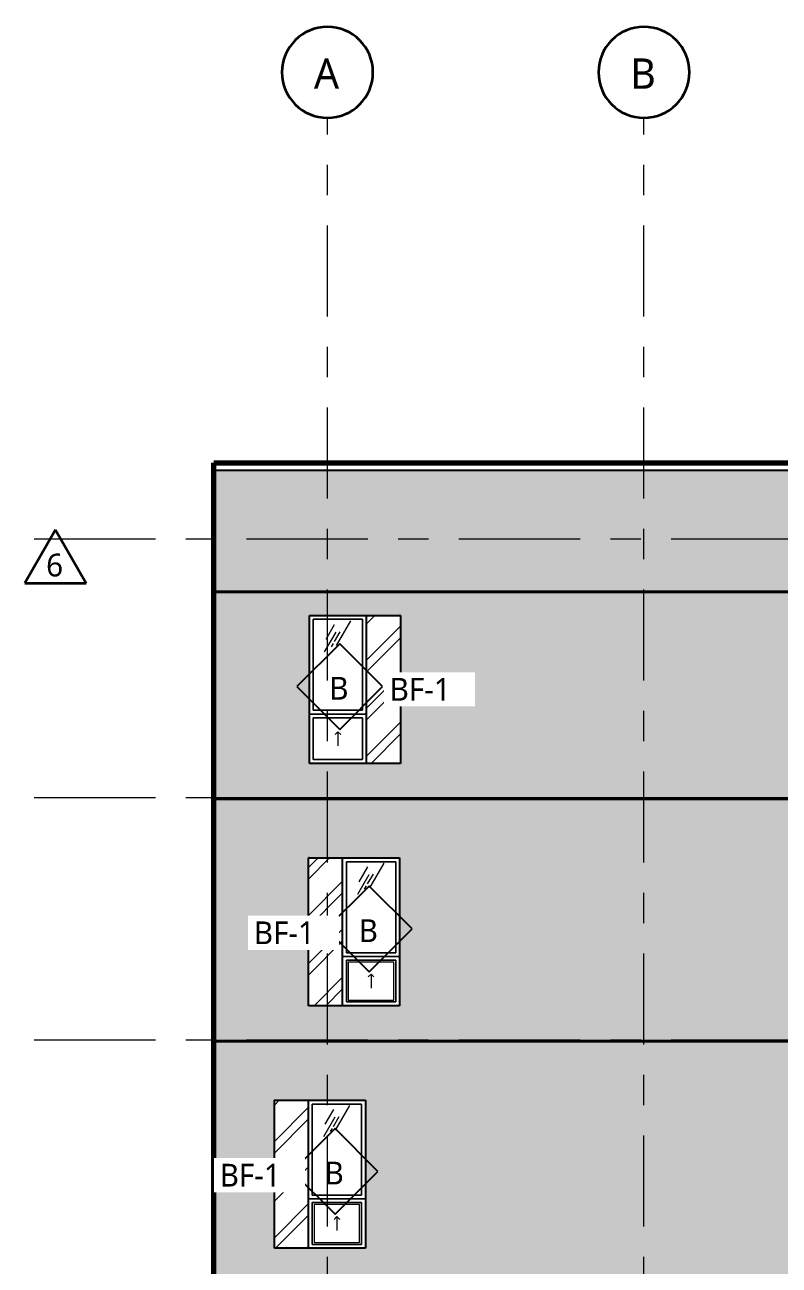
# Model space of a CAD drawing. Header units: inches. Extents: x 6 to 15224, y -733 to 6300.
# Drawn here: x 5783 to 6181, y 5614 to 6268 of the extents above; entities that cross this region are included whole.
import ezdxf

# ---------------------------------------------------------------- set-up
doc = ezdxf.new("R2010")
doc.units = ezdxf.units.IN
doc.header["$MEASUREMENT"] = 0
for name, pattern in [('Center 1_2_', [112, 64, -16, 16, -16]), ('Center 3_8_', [96, 48, -16, 16, -16]), ('Hidden 3_16_', [36, 24, -12])]:
    doc.linetypes.add(name, pattern=pattern)
for name, color, linetype, lineweight in [('A-DETL', 90, 'Continuous', 13), ('A-FLOR-LEVL', 51, 'Continuous', 13), ('A-GLAZ', 151, 'Continuous', 25), ('A-GLAZ-IDEN', 152, 'Continuous', 25), ('A-GLAZ-SILL', 1, 'Continuous', 18), ('A-WALL', 113, 'Continuous', 25), ('A-WALL-PATT', 111, 'Continuous', 25), ('G-ANNO-REVC-IDEN', 71, 'Continuous', 35), ('G-ANNO-TEXT', 231, 'Continuous', 13), ('S-GRID', 1, 'Continuous', 13), ('S-GRID-IDEN', 1, 'Continuous', 35)]:
    doc.layers.add(name, color=color, linetype=linetype, lineweight=lineweight)
doc.styles.add('Open Sans_5', font='OpenSans-Regular.ttf', dxfattribs={"height": 12})
doc.styles.add('Open Sans_6', font='OpenSans-Regular.ttf', dxfattribs={"height": 16})
pattern_1 = [(0, (7465.8091, 0), (5.12, 1.28), [0.16896, -3.671, 0.16896, -3.671, -20.48]), (0, (7465.8091, 0), (5.12, 1.28), [-7.68, 0.16896, -7.511, 0.16896, -3.671, -8.96]), (0, (7465.8091, 0), (5.12, 1.28), [-19.2, 0.16896, -2.391, 0.16896, -6.231]), (120, (7467.7291, 0.64), (-3.66851252, 3.79405007), [0.16896, -3.671, 0.16896, -3.671, -20.48]), (120, (7467.7291, 0.64), (-3.66851252, 3.79405007), [-7.68, 0.16896, -7.511, 0.16896, -3.671, -8.96]), (120, (7467.7291, 0.64), (-3.66851252, 3.79405007), [-19.2, 0.16896, -2.391, 0.16896, -6.231]), (240, (7468.3691, 3.2), (-1.45148748, -5.07405007), [0.16896, -3.671, 0.16896, -3.671, -20.48]), (240, (7468.3691, 3.2), (-1.45148748, -5.07405007), [-7.68, 0.16896, -7.511, 0.16896, -3.671, -8.96]), (240, (7468.3691, 3.2), (-1.45148748, -5.07405007), [-19.2, 0.16896, -2.391, 0.16896, -6.231])]

# ---------------------------------------------------------------- blocks, each defined once
blk = doc.blocks.new('1-2 WD Adaptive-Recess-TS - 2_-6_x6_-6_ - 1_-6_ Recess R-12471054-NORTH ELEVATION')
at = {"layer": 'A-GLAZ', "lineweight": 13}
h = blk.add_hatch(dxfattribs=at)
h.set_pattern_fill('FP_225', color=256, style=0, pattern_type=2)
h.set_pattern_definition([(45.176, (1553.253, 0), (-12.593947, 12.671336), []), (45.176, (1553.253, 19.2), (-12.593947, 12.671336), [])])
h.paths.add_polyline_path([(63.06, 5878.5), (63.56, 5878.5), (63.56, 5956.5), (45.56, 5956.5), (45.56, 5878.5)])
h = blk.add_hatch(dxfattribs=at)
h.set_pattern_fill('FP_227', color=256, style=0, pattern_type=2)
h.set_pattern_definition([(59.808, (38.058, 5944.306), (144.0017, 239.99866), [9, -754.581]), (59.808, (37.324, 5937.693), (144.0017, 239.99866), [12, -751.581]), (59.808, (42.509, 5943.123), (144.0017, 239.99866), [6, -757.581]), (59.808, (40.92, 5940.344), (144.0017, 239.99866), [2, -761.581]), (59.808, (43.615, 5941.098), (144.0017, 239.99866), [15, -748.581]), (59.808, (69.033, 5910.904), (144.0017, 239.99866), [5.063, -758.519]), (59.808, (68.592, 5913.168), (144.0017, 239.99866), [6.75, -756.831]), (59.808, (67.382, 5913.025), (144.0017, 239.99866), [3.375, -760.206]), (59.808, (69.414, 5916.529), (144.0017, 239.99866), [1.125, -762.456]), (59.808, (64.2, 5909.797), (144.0017, 239.99866), [8.437, -755.144])])
h.paths.add_polyline_path([(17.56, 5906.5), (43.56, 5906.5), (43.56, 5954.5), (17.56, 5954.5), (17.56, 5932.5)])
h = blk.add_hatch(dxfattribs=at)
h.set_pattern_fill('FP_226', color=256, style=0, pattern_type=2)
h.set_pattern_definition([(59.808, (38.058, 5918.306), (144.0017, 239.99866), [9, -754.581]), (59.808, (37.324, 5911.693), (144.0017, 239.99866), [12, -751.581]), (59.808, (42.509, 5917.123), (144.0017, 239.99866), [6, -757.581]), (59.808, (40.92, 5914.344), (144.0017, 239.99866), [2, -761.581]), (59.808, (43.615, 5915.098), (144.0017, 239.99866), [15, -748.581]), (59.808, (69.033, 5884.904), (144.0017, 239.99866), [5.062, -758.519]), (59.808, (68.592, 5887.168), (144.0017, 239.99866), [6.75, -756.831]), (59.808, (67.382, 5887.025), (144.0017, 239.99866), [3.375, -760.206]), (59.808, (69.414, 5890.529), (144.0017, 239.99866), [1.125, -762.456]), (59.808, (64.2, 5883.797), (144.0017, 239.99866), [8.438, -755.144])])
h.paths.add_polyline_path([(21.56, 5880.5), (43.56, 5880.5), (43.56, 5902.5), (17.56, 5902.5), (17.56, 5880.5)])
for p, q in [((15.56, 5956.5), (63.28, 5956.5)), ((15.56, 5878.5), (15.56, 5956.5)), ((43.56, 5954.5), (17.56, 5954.5)), ((17.56, 5954.5), (17.56, 5906.5)), ((43.56, 5906.5), (43.56, 5954.5)), ((15.56, 5904.5), (45.56, 5904.5)), ((45.56, 5904.5), (15.56, 5904.5)), ((17.56, 5906.5), (43.56, 5906.5)), ((43.56, 5902.5), (17.56, 5902.5)), ((17.56, 5902.5), (17.56, 5880.5)), ((43.56, 5880.5), (43.56, 5902.5)), ((63.28, 5878.5), (15.56, 5878.5)), ((17.56, 5880.5), (43.56, 5880.5))]:
    blk.add_line(p, q, dxfattribs=at)
at = {"layer": 'A-GLAZ'}
for p, q in [((45.56, 5956.5), (45.56, 5878.5)), ((63.56, 5956.5), (63.28, 5956.5)), ((63.56, 5956.5), (63.56, 5878.5)), ((63.56, 5878.5), (63.28, 5878.5))]:
    blk.add_line(p, q, dxfattribs=at)
at = {"layer": 'A-GLAZ', "linetype": 'Hidden 3_16_', "lineweight": 13}
for q in [(29.06, 5893.67), (32.06, 5893.67), (30.56, 5887.83)]:
    blk.add_line((30.56, 5895.17), q, dxfattribs=at)
at = {"layer": 'A-GLAZ-SILL'}
for p, q in [((17.56, 5954.5), (43.56, 5954.5)), ((17.56, 5906.5), (17.56, 5954.5)), ((43.56, 5954.5), (17.56, 5954.5)), ((17.56, 5954.5), (17.56, 5906.5)), ((43.56, 5954.5), (43.56, 5906.5)), ((43.56, 5906.5), (43.56, 5954.5)), ((43.56, 5906.5), (17.56, 5906.5)), ((17.56, 5906.5), (43.56, 5906.5)), ((17.56, 5902.5), (43.56, 5902.5)), ((17.56, 5880.5), (17.56, 5902.5)), ((43.56, 5902.5), (17.56, 5902.5)), ((17.56, 5902.5), (17.56, 5880.5)), ((43.56, 5902.5), (43.56, 5880.5)), ((43.56, 5880.5), (43.56, 5902.5)), ((43.56, 5880.5), (17.56, 5880.5)), ((17.56, 5880.5), (43.56, 5880.5))]:
    blk.add_line(p, q, dxfattribs=at)
blk = doc.blocks.new('1-2 WD Adaptive-Recess-TS - 2_-6_x6_-6_ - 1_-6_ Recess L-V108-NORTH ELEVATION')
at = {"layer": 'A-GLAZ', "lineweight": 13}
h = blk.add_hatch(dxfattribs=at)
h.set_pattern_fill('FP_228', color=256, style=0, pattern_type=2)
h.set_pattern_definition([(45.176, (1505.399, 0), (-12.74847, 12.51586), []), (45.176, (1505.399, 19.2), (-12.74847, 12.51586), [])])
h.paths.add_polyline_path([(33.06, 5750.62), (33.06, 5828.62), (15.06, 5828.62), (15.06, 5750.62)])
h = blk.add_hatch(dxfattribs=at)
h.set_pattern_fill('FP_235', color=256, style=0, pattern_type=2)
h.set_pattern_definition([(59.808, (55.558, 5816.431), (144.0017, 239.99866), [9, -754.581]), (59.808, (54.824, 5809.818), (144.0017, 239.99866), [12, -751.581]), (59.808, (60.009, 5815.248), (144.0017, 239.99866), [6, -757.581]), (59.808, (58.42, 5812.469), (144.0017, 239.99866), [2, -761.581]), (59.808, (61.115, 5813.223), (144.0017, 239.99866), [15, -748.581]), (59.808, (86.533, 5783.029), (144.0017, 239.99866), [5.063, -758.519]), (59.808, (86.092, 5785.293), (144.0017, 239.99866), [6.75, -756.831]), (59.808, (84.882, 5785.15), (144.0017, 239.99866), [3.375, -760.206]), (59.808, (86.914, 5788.654), (144.0017, 239.99866), [1.125, -762.456]), (59.808, (81.7, 5781.922), (144.0017, 239.99866), [8.437, -755.144])])
h.paths.add_polyline_path([(35.06, 5778.62), (61.06, 5778.62), (61.06, 5826.62), (35.06, 5826.62), (35.06, 5804.63)])
at = {"layer": 'A-GLAZ-SILL', "lineweight": 13}
h = blk.add_hatch(dxfattribs=at)
h.set_pattern_fill('FP_234', color=256, style=0, pattern_type=2)
h.set_pattern_definition([(59.808, (55.558, 5790.431), (144.0017, 239.99866), [9, -754.581]), (59.808, (54.824, 5783.818), (144.0017, 239.99866), [12, -751.581]), (59.808, (60.009, 5789.248), (144.0017, 239.99866), [6, -757.581]), (59.808, (58.42, 5786.469), (144.0017, 239.99866), [2, -761.581]), (59.808, (61.115, 5787.223), (144.0017, 239.99866), [15, -748.581]), (59.808, (86.533, 5757.029), (144.0017, 239.99866), [5.062, -758.519]), (59.808, (86.092, 5759.293), (144.0017, 239.99866), [6.75, -756.831]), (59.808, (84.882, 5759.15), (144.0017, 239.99866), [3.375, -760.206]), (59.808, (86.914, 5762.654), (144.0017, 239.99866), [1.125, -762.456]), (59.808, (81.7, 5755.922), (144.0017, 239.99866), [8.438, -755.144])])
h.paths.add_polyline_path([(36.06, 5753.62), (60.06, 5753.62), (60.06, 5773.62), (36.06, 5773.62), (36.06, 5755.39)])
at = {"layer": 'A-GLAZ'}
for p, q in [((15.06, 5750.62), (15.06, 5828.62)), ((15.34, 5828.62), (15.06, 5828.62)), ((33.06, 5750.62), (33.06, 5828.62)), ((15.34, 5750.62), (15.06, 5750.62))]:
    blk.add_line(p, q, dxfattribs=at)
at = {"layer": 'A-GLAZ', "lineweight": 13}
for p, q in [((15.34, 5828.62), (63.06, 5828.62)), ((61.06, 5826.62), (35.06, 5826.62)), ((35.06, 5826.62), (35.06, 5778.62)), ((61.06, 5778.62), (61.06, 5826.62)), ((63.06, 5828.62), (63.06, 5750.62)), ((35.06, 5778.62), (61.06, 5778.62)), ((33.06, 5776.62), (63.06, 5776.62)), ((63.06, 5776.62), (33.06, 5776.62)), ((61.06, 5774.62), (35.06, 5774.62)), ((35.06, 5774.62), (35.06, 5752.62)), ((61.06, 5752.62), (61.06, 5774.62)), ((35.06, 5752.62), (61.06, 5752.62)), ((63.06, 5750.62), (15.34, 5750.62))]:
    blk.add_line(p, q, dxfattribs=at)
at = {"layer": 'A-GLAZ', "linetype": 'Hidden 3_16_', "lineweight": 13}
for q in [(46.56, 5765.79), (49.56, 5765.79), (48.06, 5759.96)]:
    blk.add_line((48.06, 5767.29), q, dxfattribs=at)
at = {"layer": 'A-GLAZ-SILL'}
for p, q in [((35.06, 5826.62), (61.06, 5826.62)), ((35.06, 5778.62), (35.06, 5826.62)), ((61.06, 5826.62), (35.06, 5826.62)), ((35.06, 5826.62), (35.06, 5778.62)), ((61.06, 5826.62), (61.06, 5778.62)), ((61.06, 5778.62), (61.06, 5826.62)), ((61.06, 5778.62), (35.06, 5778.62)), ((35.06, 5778.62), (61.06, 5778.62)), ((35.06, 5774.62), (61.06, 5774.62)), ((35.06, 5752.62), (35.06, 5774.62)), ((61.06, 5774.62), (35.06, 5774.62)), ((35.06, 5774.62), (35.06, 5752.62)), ((60.06, 5773.62), (36.06, 5773.62)), ((36.06, 5773.62), (36.06, 5753.62)), ((60.06, 5753.62), (60.06, 5773.62)), ((61.06, 5774.62), (61.06, 5752.62)), ((61.06, 5752.62), (61.06, 5774.62)), ((61.06, 5752.62), (35.06, 5752.62)), ((35.06, 5752.62), (61.06, 5752.62)), ((36.06, 5753.62), (60.06, 5753.62))]:
    blk.add_line(p, q, dxfattribs=at)
blk = doc.blocks.new('1-2 WD Adaptive-Recess-TS - 2_-6_x6_-6_ - 1_-6_ Recess L-V109-NORTH ELEVATION')
at = {"layer": 'A-GLAZ', "lineweight": 13}
h = blk.add_hatch(dxfattribs=at)
h.set_pattern_fill('FP_236', color=256, style=0, pattern_type=2)
h.set_pattern_definition([(45.176, (1505.18, 0), (-12.74847, 12.51586), []), (45.176, (1505.18, 19.2), (-12.74847, 12.51586), [])])
h.paths.add_polyline_path([(3.8, 5622.75), (15.06, 5622.75), (15.06, 5700.75), (-2.94, 5700.75), (-2.94, 5622.75)])
h = blk.add_hatch(dxfattribs=at)
h.set_pattern_fill('FP_238', color=256, style=0, pattern_type=2)
h.set_pattern_definition([(59.808, (37.558, 5688.556), (144.0017, 239.99866), [9, -754.581]), (59.808, (36.824, 5681.943), (144.0017, 239.99866), [12, -751.581]), (59.808, (42.009, 5687.373), (144.0017, 239.99866), [6, -757.581]), (59.808, (40.42, 5684.594), (144.0017, 239.99866), [2, -761.581]), (59.808, (43.115, 5685.348), (144.0017, 239.99866), [15, -748.581]), (59.808, (68.533, 5655.154), (144.0017, 239.99866), [5.063, -758.519]), (59.808, (68.092, 5657.418), (144.0017, 239.99866), [6.75, -756.831]), (59.808, (66.882, 5657.275), (144.0017, 239.99866), [3.375, -760.206]), (59.808, (68.914, 5660.779), (144.0017, 239.99866), [1.125, -762.456]), (59.808, (63.7, 5654.047), (144.0017, 239.99866), [8.437, -755.144])])
h.paths.add_polyline_path([(17.06, 5650.75), (43.06, 5650.75), (43.06, 5698.75), (17.06, 5698.75), (17.06, 5676.75)])
at = {"layer": 'A-GLAZ-SILL', "lineweight": 13}
h = blk.add_hatch(dxfattribs=at)
h.set_pattern_fill('FP_237', color=256, style=0, pattern_type=2)
h.set_pattern_definition([(59.808, (37.558, 5662.556), (144.0017, 239.99866), [9, -754.581]), (59.808, (36.824, 5655.943), (144.0017, 239.99866), [12, -751.581]), (59.808, (42.009, 5661.373), (144.0017, 239.99866), [6, -757.581]), (59.808, (40.42, 5658.594), (144.0017, 239.99866), [2, -761.581]), (59.808, (43.115, 5659.348), (144.0017, 239.99866), [15, -748.581]), (59.808, (68.533, 5629.154), (144.0017, 239.99866), [5.062, -758.519]), (59.808, (68.092, 5631.418), (144.0017, 239.99866), [6.75, -756.831]), (59.808, (66.882, 5631.275), (144.0017, 239.99866), [3.375, -760.206]), (59.808, (68.914, 5634.779), (144.0017, 239.99866), [1.125, -762.456]), (59.808, (63.7, 5628.047), (144.0017, 239.99866), [8.438, -755.144])])
h.paths.add_polyline_path([(38.06, 5625.75), (42.06, 5625.75), (42.06, 5645.75), (18.06, 5645.75), (18.06, 5625.75)])
at = {"layer": 'A-GLAZ'}
for p, q in [((-2.94, 5622.75), (-2.94, 5700.75)), ((-2.66, 5700.75), (-2.94, 5700.75)), ((15.06, 5622.75), (15.06, 5700.75)), ((-2.66, 5622.75), (-2.94, 5622.75))]:
    blk.add_line(p, q, dxfattribs=at)
at = {"layer": 'A-GLAZ', "lineweight": 13}
for p, q in [((-2.66, 5700.75), (45.06, 5700.75)), ((45.06, 5700.75), (45.06, 5622.75)), ((43.06, 5698.75), (17.06, 5698.75)), ((17.06, 5698.75), (17.06, 5650.75)), ((43.06, 5650.75), (43.06, 5698.75)), ((15.06, 5648.75), (45.06, 5648.75)), ((45.06, 5648.75), (15.06, 5648.75)), ((17.06, 5650.75), (43.06, 5650.75)), ((43.06, 5646.75), (17.06, 5646.75)), ((17.06, 5646.75), (17.06, 5624.75)), ((43.06, 5624.75), (43.06, 5646.75)), ((45.06, 5622.75), (-2.66, 5622.75)), ((17.06, 5624.75), (43.06, 5624.75))]:
    blk.add_line(p, q, dxfattribs=at)
at = {"layer": 'A-GLAZ', "linetype": 'Hidden 3_16_', "lineweight": 13}
for q in [(28.56, 5637.92), (31.56, 5637.92), (30.06, 5632.08)]:
    blk.add_line((30.06, 5639.42), q, dxfattribs=at)
at = {"layer": 'A-GLAZ-SILL'}
for p, q in [((17.06, 5698.75), (43.06, 5698.75)), ((17.06, 5650.75), (17.06, 5698.75)), ((43.06, 5698.75), (17.06, 5698.75)), ((17.06, 5698.75), (17.06, 5650.75)), ((43.06, 5698.75), (43.06, 5650.75)), ((43.06, 5650.75), (43.06, 5698.75)), ((43.06, 5650.75), (17.06, 5650.75)), ((17.06, 5650.75), (43.06, 5650.75)), ((17.06, 5646.75), (43.06, 5646.75)), ((17.06, 5624.75), (17.06, 5646.75)), ((43.06, 5646.75), (17.06, 5646.75)), ((17.06, 5646.75), (17.06, 5624.75)), ((42.06, 5645.75), (18.06, 5645.75)), ((18.06, 5645.75), (18.06, 5625.75)), ((42.06, 5625.75), (42.06, 5645.75)), ((43.06, 5646.75), (43.06, 5624.75)), ((43.06, 5624.75), (43.06, 5646.75)), ((43.06, 5624.75), (17.06, 5624.75)), ((17.06, 5624.75), (43.06, 5624.75)), ((18.06, 5625.75), (42.06, 5625.75))]:
    blk.add_line(p, q, dxfattribs=at)
blk = doc.blocks.new('1-2 WD Adaptive-Recess-TS - 4_-0_x6_-6_ - 1_-6_ Recess L-12470883-NORTH ELEVATION')
at = {"layer": 'A-GLAZ', "lineweight": 13}
h = blk.add_hatch(dxfattribs=at)
h.set_pattern_fill('FP_273', color=256, style=0, pattern_type=2)
h.set_pattern_definition([(83.698, (45.707, 0), (-4.1308249, -12.0604432), []), (83.698, (45.707, 19.2), (-4.1308249, -12.0604432), [])])
h.paths.add_polyline_path([(-34.91, 5878.5), (-34.88, 5878.5), (-34.91, 5895.34)])
at = {"layer": 'A-GLAZ'}
blk.add_line((-34.91, 5878.5), (-34.91, 5956.5), dxfattribs=at)
blk = doc.blocks.new('1-2 WD Adaptive-Recess-TS - 4_-0_x6_-6_ - 1_-6_ Recess R-V120-NORTH ELEVATION')
at = {"layer": 'A-GLAZ'}
for p, q in [((-34.91, 5700.75), (-34.91, 5622.75)), ((-34.88, 5700.75), (-34.91, 5700.75)), ((-34.88, 5622.75), (-34.91, 5622.75))]:
    blk.add_line(p, q, dxfattribs=at)
blk = doc.blocks.new('1-2 WD Adaptive-Recess-TS - 4_-0_x6_-6_ - 1_-6_ Recess R-V121-NORTH ELEVATION')
at = {"layer": 'A-GLAZ', "lineweight": 13}
h = blk.add_hatch(dxfattribs=at)
h.set_pattern_fill('FP_146', color=256, style=0, pattern_type=2)
h.set_pattern_definition([(45, (1547.721, 0), (-12.671354, 12.671354), []), (45, (1547.721, 19.2), (-12.671354, 12.671354), [])])
h.paths.add_polyline_path([(-34.91, 5750.62), (-34.88, 5750.62), (-34.91, 5755.39)])
at = {"layer": 'A-GLAZ'}
for p, q in [((-34.91, 5828.62), (-34.91, 5750.62)), ((-34.88, 5828.62), (-34.91, 5828.62)), ((-34.88, 5750.62), (-34.91, 5750.62))]:
    blk.add_line(p, q, dxfattribs=at)
blk = doc.blocks.new('Grid - AN Grid Head-AM-799031-NORTH ELEVATION')
at = {"layer": 'S-GRID-IDEN'}
for start, end in [(360, 180), (180, 360)]:
    blk.add_arc((25.06, 6243.06), 24, start, end, dxfattribs=at)
blk = doc.blocks.new('TAG Window-AM - Standard-51685-NORTH ELEVATION')
at = {"layer": 'A-GLAZ-IDEN'}
for p, q in [((1541.89, 5558), (1519.26, 5535.38)), ((1564.52, 5535.38), (1541.89, 5558)), ((1519.26, 5535.38), (1541.89, 5512.75)), ((1541.89, 5512.75), (1564.52, 5535.38))]:
    blk.add_line(p, q, dxfattribs=at)
blk = doc.blocks.new('TAG Revision-AM - Delta-51947-NORTH ELEVATION')
at = {"layer": 'G-ANNO-REVC-IDEN'}
for p, q in [((-118.44, 6001.63), (-134.61, 5973.63)), ((-118.44, 6001.63), (-102.28, 5973.63)), ((-134.61, 5973.63), (-102.28, 5973.63))]:
    blk.add_line(p, q, dxfattribs=at)

msp = doc.modelspace()

# ---------------------------------------------------------------- hatches: boundary and pattern name
at = {"layer": 'A-WALL-PATT', "lineweight": 13}
h = msp.add_hatch(dxfattribs=at)
h.set_pattern_fill('FP_144', color=256, style=0, pattern_type=2)
h.set_pattern_definition(pattern_1)
h.paths.add_polyline_path([(6517.88103589, 5969.375), (6541.3988696, 5969.375), (6541.3988696, 6033), (5883.2113696, 6033), (5883.2113696, 5969.375), (6480.63136923, 5969.375)])
h = msp.add_hatch(dxfattribs=at)
h.set_pattern_fill('FP_144', color=256, style=0, pattern_type=2)
h.set_pattern_definition(pattern_1)
h.paths.add_polyline_path([(6201.25886923, 5968.625), (6541.3988696, 5968.625), (6541.3988696, 5969.375), (5883.2113696, 5969.375), (5883.2113696, 5968.625), (6182.63403589, 5968.625)])
h = msp.add_hatch(dxfattribs=at)
h.set_pattern_fill('FP_144', color=256, style=0, pattern_type=2)
h.set_pattern_definition(pattern_1)
h.paths.add_polyline_path([(5883.2113696, 5860.25), (6550.4613696, 5860.25), (6550.4613696, 5968.625), (5883.2113696, 5968.625), (5883.2113696, 5878.5)])
h.paths.add_polyline_path([(6521.36682442, 5878.5), (6455.6488696, 5878.5), (6455.6488696, 5956.5), (6521.6488696, 5956.5), (6521.6488696, 5878.5)])
h.paths.add_polyline_path([(6294.38303589, 5878.5), (6251.6488696, 5878.5), (6251.6488696, 5956.5), (6299.6488696, 5956.5), (6299.6488696, 5878.5), (6299.36682442, 5878.5)])
h.paths.add_polyline_path([(6317.1488696, 5878.5), (6317.1488696, 5956.5), (6395.1488696, 5956.5), (6395.1488696, 5878.5), (6331.63270256, 5878.5)])
h.paths.add_polyline_path([(6227.6488696, 5878.5), (6197.6488696, 5878.5), (6197.6488696, 5956.5), (6227.6488696, 5956.5), (6227.6488696, 5895.33640001)])
h.paths.add_polyline_path([(5981.6488696, 5878.5), (5933.6488696, 5878.5), (5933.6488696, 5956.5), (5981.6488696, 5956.5), (5981.6488696, 5895.33640001)])
h = msp.add_hatch(dxfattribs=at)
h.set_pattern_fill('FP_144', color=256, style=0, pattern_type=2)
h.set_pattern_definition(pattern_1)
h.paths.add_polyline_path([(6536.50586923, 5859.5), (6550.4613696, 5859.5), (6550.44531057, 5860.25), (5883.2113696, 5860.25), (5883.2113696, 5859.5), (6527.1488696, 5859.5)])
h = msp.add_hatch(dxfattribs=at)
h.set_pattern_fill('FP_144', color=256, style=0, pattern_type=2)
h.set_pattern_definition(pattern_1)
h.paths.add_polyline_path([(6480.63136923, 5732.375), (6541.3988696, 5732.375), (6541.3988696, 5859.5), (5883.2113696, 5859.5), (5883.2113696, 5732.375), (6443.38170256, 5732.375)])
h.paths.add_polyline_path([(6215.1488696, 5750.625), (6215.1488696, 5828.625), (6293.1488696, 5828.625), (6293.1488696, 5750.625), (6215.61894489, 5750.625)])
h.paths.add_polyline_path([(6517.88103589, 5750.625), (6497.1488696, 5750.625), (6497.1488696, 5828.625), (6527.1488696, 5828.625), (6527.1488696, 5750.625)])
h.paths.add_polyline_path([(6317.1488696, 5750.625), (6317.1488696, 5828.625), (6413.1488696, 5828.625), (6413.1488696, 5750.625), (6331.63270256, 5750.625)])
h.paths.add_polyline_path([(5981.1488696, 5750.625), (5933.1488696, 5750.625), (5933.1488696, 5828.625), (5981.1488696, 5828.625), (5981.1488696, 5755.38706668)])
h.paths.add_polyline_path([(6455.1488696, 5750.625), (6455.1488696, 5828.625), (6485.1488696, 5828.625), (6485.1488696, 5750.625), (6480.63136923, 5750.625)])
h.paths.add_polyline_path([(6413.44462852, 5841.875), (6412.7113696, 5841.875), (6412.7113696, 5851.375), (6438.2113696, 5851.375), (6438.2113696, 5841.875), (6413.4613696, 5841.875)])
h = msp.add_hatch(dxfattribs=at)
h.set_pattern_fill('FP_144', color=256, style=0, pattern_type=2)
h.set_pattern_definition(pattern_1)
h.paths.add_polyline_path([(5883.2113696, 5731.625), (6541.3988696, 5731.625), (6541.3988696, 5732.375), (5883.2113696, 5732.375)])
h = msp.add_hatch(dxfattribs=at)
h.set_pattern_fill('FP_144', color=256, style=0, pattern_type=2)
h.set_pattern_definition(pattern_1)
h.paths.add_polyline_path([(6517.88103589, 5604.5), (6541.3988696, 5604.5), (6541.3988696, 5731.625), (5883.2113696, 5731.625), (5883.2113696, 5604.5), (6480.63136923, 5604.5)])
h.paths.add_polyline_path([(6521.1488696, 5622.75), (6455.1488696, 5622.75), (6455.1488696, 5700.75), (6521.1488696, 5700.75), (6521.1488696, 5685.41240001)])
h.paths.add_polyline_path([(6368.88236923, 5622.75), (6317.1488696, 5622.75), (6317.1488696, 5700.75), (6395.1488696, 5700.75), (6395.1488696, 5622.75)])
h.paths.add_polyline_path([(6219.88370256, 5622.75), (6197.1488696, 5622.75), (6197.1488696, 5700.75), (6227.1488696, 5700.75), (6227.1488696, 5622.75)])
h.paths.add_polyline_path([(6251.1488696, 5622.75), (6251.1488696, 5700.75), (6299.1488696, 5700.75), (6299.1488696, 5622.75), (6294.38303589, 5622.75)])
h.paths.add_polyline_path([(5963.1488696, 5622.75), (5915.1488696, 5622.75), (5915.1488696, 5700.75), (5963.1488696, 5700.75), (5963.1488696, 5685.41240001)])
h.paths.add_polyline_path([(6437.4613696, 5714), (6412.7113696, 5714), (6412.7113696, 5723.5), (6438.2113696, 5723.5), (6438.2113696, 5714)])

# ---------------------------------------------------------------- linework, layer by layer
at = {"layer": 'A-DETL', "lineweight": 70}
for p, q in [((5883.2113696, 5330.25), (5883.2113696, 6037)), ((5883.2113696, 6037), (6550.4613696, 6037))]:
    msp.add_line(p, q, dxfattribs=at)
at = {"layer": 'A-FLOR-LEVL', "linetype": 'Center 1_2_'}
for p, q in [((5788.49234292, 5997), (8064.94482678, 5997)), ((5788.49234292, 5860.5), (8064.94482678, 5860.5)), ((5788.49234292, 5732.625), (8064.94482678, 5732.625))]:
    msp.add_line(p, q, dxfattribs=at)
at = {"layer": 'A-WALL', "lineweight": 18}
for q in [(5883.2113696, 6033), (6550.4613696, 6037)]:
    msp.add_line((5883.2113696, 6037), q, dxfattribs=at)
at = {"layer": 'A-WALL'}
for p, q in [((6550.4613696, 6033), (5883.2113696, 6033)), ((5883.2113696, 6033), (5883.2113696, 5968.625)), ((5883.2113696, 5969.375), (6550.4613696, 5969.375)), ((5883.2113696, 5968.625), (5883.2113696, 5330.25)), ((7406.4613696, 5968.625), (5883.2113696, 5968.625)), ((5933.6488696, 5956.5), (5981.36682442, 5956.5)), ((5933.6488696, 5878.5), (5933.6488696, 5956.5)), ((5981.36682442, 5878.5), (5933.6488696, 5878.5)), ((5883.2113696, 5860.25), (6550.4613696, 5860.25)), ((7406.4613696, 5859.5), (5883.2113696, 5859.5)), ((5933.43091477, 5828.625), (5981.1488696, 5828.625)), ((5981.1488696, 5828.625), (5981.1488696, 5750.625)), ((5981.1488696, 5750.625), (5933.43091477, 5750.625)), ((5883.2113696, 5732.375), (6550.4613696, 5732.375)), ((7406.4613696, 5731.625), (5883.2113696, 5731.625)), ((5915.43091477, 5700.75), (5963.1488696, 5700.75)), ((5963.1488696, 5700.75), (5963.1488696, 5622.75)), ((5963.1488696, 5622.75), (5915.43091477, 5622.75))]:
    msp.add_line(p, q, dxfattribs=at)
at = {"layer": 'S-GRID', "linetype": 'Center 3_8_'}
for p, q in [((5943.1488696, 5058.19108611), (5943.1488696, 6219.06052942)), ((6110.1488696, 5058.19108611), (6110.1488696, 6219.06052942))]:
    msp.add_line(p, q, dxfattribs=at)

# ---------------------------------------------------------------- block references
at = {"layer": 'A-GLAZ'}
for name in ['1-2 WD Adaptive-Recess-TS - 4_-0_x6_-6_ - 1_-6_ Recess L-12470883-NORTH ELEVATION', '1-2 WD Adaptive-Recess-TS - 2_-6_x6_-6_ - 1_-6_ Recess R-12471054-NORTH ELEVATION', '1-2 WD Adaptive-Recess-TS - 4_-0_x6_-6_ - 1_-6_ Recess R-V121-NORTH ELEVATION', '1-2 WD Adaptive-Recess-TS - 2_-6_x6_-6_ - 1_-6_ Recess L-V108-NORTH ELEVATION', '1-2 WD Adaptive-Recess-TS - 4_-0_x6_-6_ - 1_-6_ Recess R-V120-NORTH ELEVATION', '1-2 WD Adaptive-Recess-TS - 2_-6_x6_-6_ - 1_-6_ Recess L-V109-NORTH ELEVATION']:
    msp.add_blockref(name, (5918.08809281, 0), dxfattribs=at)
at = {"layer": 'A-GLAZ-IDEN'}
for p in [(4407.75961283, 383.625), (4423.25961283, 255.75), (4405.25961283, 127.875)]:
    msp.add_blockref('TAG Window-AM - Standard-51685-NORTH ELEVATION', p, dxfattribs=at)
at = {"layer": 'G-ANNO-REVC-IDEN'}
msp.add_blockref('TAG Revision-AM - Delta-51947-NORTH ELEVATION', (5918.08809281, 0), dxfattribs=at)
at = {"layer": 'S-GRID-IDEN'}
for p in [(5918.08809281, 0), (6085.08809281, 0)]:
    msp.add_blockref('Grid - AN Grid Head-AM-799031-NORTH ELEVATION', p, dxfattribs=at)

# ---------------------------------------------------------------- texts
at = {"layer": 'A-GLAZ-IDEN', "lineweight": 13, "char_height": 12, "width": 13.332, "attachment_point": 1, "style": 'Open Sans_5'}
for insert in [(5944.10663293, 5924.13131631), (5959.60663293, 5796.25631631), (5941.60663293, 5668.38131631)]:
    msp.add_mtext('B', dxfattribs=dict(at, insert=insert))
at = {"layer": 'G-ANNO-REVC-IDEN', "lineweight": 13, "insert": (5794.74466019, 5989.1071605), "char_height": 12, "width": 11.716, "attachment_point": 1, "style": 'Open Sans_5'}
msp.add_mtext('6', dxfattribs=at)
at = {"layer": 'S-GRID-IDEN', "lineweight": 13, "char_height": 16, "attachment_point": 1, "style": 'Open Sans_6'}
for s, insert, width in [('A', (5936.00905603, 6250.40536582), 16.968), ('B', (6102.85787493, 6250.40536582), 17.372)]:
    msp.add_mtext(s, dxfattribs=dict(at, insert=insert, width=width))

# ---------------------------------------------------------------- next in the draw order: texts
at = {"layer": 'G-ANNO-TEXT', "color": 7, "char_height": 12, "width": 42.016, "attachment_point": 1, "style": 'Open Sans_5', "bg_fill": 3, "box_fill_scale": 1.25, "bg_fill_color": 256, "bg_fill_true_color": 13158600, "bg_fill_transparency": 0}
for insert in [(5975.95474018, 5923.57755534), (5904.2922345, 5795.11486796), (5886.2922345, 5667.23986796)]:
    msp.add_mtext('BF-1', dxfattribs=dict(at, insert=insert))

doc.saveas('drawing.dxf')
